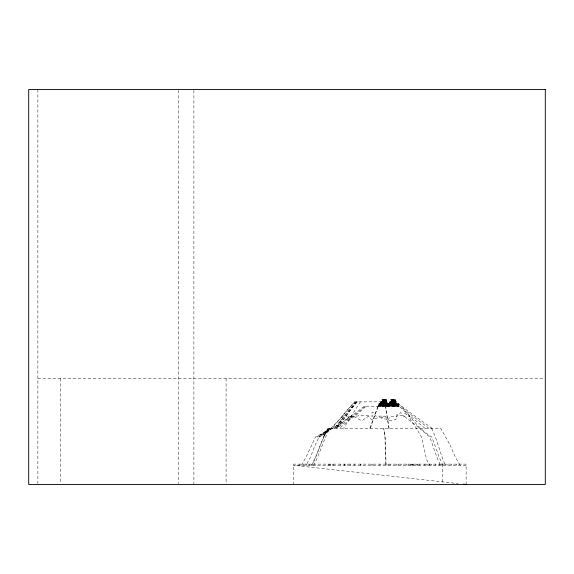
<?xml version="1.0" encoding="UTF-8"?>
<svg xmlns="http://www.w3.org/2000/svg" width="574" height="574" viewBox="0 0 574 574"><rect width="100%" height="100%" fill="white"/><g stroke="black" fill="none" stroke-linecap="round" stroke-linejoin="round"><path stroke-width="0.43" stroke-dasharray="2.87 2.15" d="M390.155 403.486L390.155 406.564M397.502 403.486L397.502 406.564M398.908 406.564L398.908 403.486L378.596 403.486L378.596 406.564M378.022 406.564L370.244 428.383M377.857 406.564L369.828 428.383M313.698 465.306C320.149 453.438 323.126 440.043 330.05 428.383M311.402 465.306C318.061 453.467 321.167 440.007 328.314 428.383C321.268 439.993 318.269 453.388 311.94 465.306L311.94 464.122M329.584 428.383L319.051 437.058L315.112 445.273L310.441 457.241L306.028 465.306L306.028 464.122M301.25 465.306L306.014 457.241L315.413 437.058L332.152 428.383L319.259 437.058C334.204 428.591 342.936 413.768 354.71 401.857L396.835 401.857C408.516 413.711 417.291 428.29 431.863 437.058L439.225 457.241L442.963 465.306M360.515 401.857C354.452 410.51 349.516 419.809 343.403 428.383M429.854 464.122L429.854 465.306L426.676 459.817L421.51 437.058L414.859 425.736L412.261 422.651L408.745 416.114L409.987 416.114L408.889 416.114L405.007 413.424L404.11 416.789L400.702 412.462L396.383 416.911L390.621 416.114L387.83 420.039L384.989 416.114L384.616 416.624L383.418 416.114L382.743 417.513L380.347 417.571L379.586 416.114M357.229 401.857C349.903 410.453 343.797 419.888 336.429 428.383M356.978 401.857C349.552 410.446 343.345 419.888 335.89 428.383M356.325 401.857C348.662 410.439 342.219 419.903 334.513 428.383M356.052 401.857C348.282 410.432 341.738 419.91 333.932 428.383M354.876 401.857C346.66 410.417 339.693 419.938 331.442 428.383M332.411 428.383L333.989 426.97L338.911 424.753L342.721 416.114L356.167 416.114L362.567 415.354L373.014 416.114L371.844 412.441L372.957 412.067L375.762 416.114L384.989 416.114M365.796 406.564L359.733 411.989L339.091 428.383M364.834 406.564L358.434 411.989L336.651 428.383M332.152 428.383L317.157 437.058L329.663 428.383L323.191 437.058L327.79 428.383L440.796 428.383L450.188 445.273M37.87 378.46L544.41 378.46M381.954 399.49L386.747 399.49M390.7 399.49L395.493 399.49M382.341 400.867L386.359 400.867M391.095 400.867L395.106 400.867M382.291 401.276L383.332 401.276L383.274 402.417M383.468 401.276L385.233 401.276M386.41 401.276L385.369 401.276L385.384 404.189M391.045 401.276L392.078 401.276M392.214 401.276L393.979 401.276M394.123 401.276L395.156 401.276M382.291 401.692L383.332 401.692M383.468 401.692L385.233 401.692M385.369 401.692L386.41 401.692M391.045 401.692L392.078 401.692M392.214 401.692L393.979 401.692M394.123 401.692L395.156 401.692M381.954 402.417L386.747 402.417L386.747 399.339L381.954 399.339L381.983 406.564M390.7 402.417L395.493 402.417L395.493 399.339L390.7 399.339L390.729 406.564M381.925 403.149L380.885 403.149L380.906 402.69M382.105 403.149L383.906 403.149L383.791 402.69M384.049 403.149L385.85 403.149M390.672 403.149L389.638 403.149L389.66 402.69M392.652 403.149L390.851 403.149L390.872 402.69M392.795 403.149L394.596 403.149L394.697 402.69M394.776 403.149L395.809 403.149L395.83 402.69M380.978 403.3L386.969 403.285M389.724 403.3L395.723 403.285M378.596 403.63L398.908 403.63M381.552 403.694L382.076 403.694M386.395 403.694L382.442 403.694L382.485 404.878L382.614 404.376M390.298 403.694L390.822 403.694M395.149 403.694L391.188 403.694L391.217 404.878L391.296 404.376M381.552 404.189L382.076 404.189M382.442 404.189L386.395 404.189M390.298 404.189L390.822 404.189M391.188 404.189L395.149 404.189M381.588 404.584L386.417 404.584L386.417 403.63M390.334 404.584L395.163 404.584M388.562 404.627L388.935 404.627M378.984 404.986L398.521 404.979M378.984 405.28L398.521 405.273M466.131 465.306L293.536 465.306L458.124 483.602M432.244 428.383L409.14 411.989L402.352 406.564L363.729 406.564L356.949 411.989L333.846 428.383C340.769 426.518 344.335 419.458 350.599 416.236L348.576 417.607L347.256 419.781L350.42 418.044L354.409 416.839L361.871 420.799L368.436 416.236L371.643 419.716L378.955 417.42L388.641 419.802L390.004 420.627L395.866 419.572L397 414.406L404.039 416.114L419.802 428.383M428.943 428.383L407.389 411.989L401.061 406.564M425.033 428.383L405.316 411.989L399.526 406.564M419.515 428.383L429.811 437.058L436.871 457.241L440.459 465.306M460.19 465.306L455.404 457.241L450.181 445.273M431.598 428.383C437.618 440.143 439.949 453.295 445.331 465.306L445.331 464.122M389.107 428.383L385.362 404.376M388.914 428.383L385.348 406.564M386.123 465.306L385.161 437.058L383.748 428.383L384.924 437.058L385.836 465.306M466.131 484.492L466.131 464.122L293.536 464.122L293.536 484.492M456.186 464.122L456.186 465.306M451.638 464.122L451.638 465.306M447.089 464.122L447.089 465.306M442.231 464.122L442.231 484.492M441.262 464.122L441.262 465.306M439.447 464.122L439.447 465.306M435.695 464.122L435.695 465.306M431.598 464.122L431.598 465.306M427.594 464.122L427.594 465.306M426.095 464.122L426.095 465.306M424.66 464.122L424.66 465.306M419.802 464.122L419.802 465.306M417.886 464.122L417.886 465.306M417.434 464.122L417.434 465.306M416.236 464.122L416.236 465.306M413.366 464.122L413.366 465.306M412.792 464.122L412.792 465.306M412.161 464.122L412.161 465.306M412.01 464.122L412.01 465.306M411.192 464.122L411.192 465.306M410.145 464.122L410.145 465.306M408.042 464.122L408.042 465.306M406.363 464.122L406.363 465.306M401.118 464.122L401.118 465.306M398.586 404.376L398.55 404.878M398.55 405.38L398.586 405.883M398.342 404.376L398.334 404.878L398.198 404.376M398.342 405.883L398.327 405.38L398.22 405.883M398.076 404.376L398.076 404.878M398.076 405.38L398.069 405.883M398.047 464.122L398.047 465.306M397.947 404.376L397.94 404.878L397.811 404.376M397.947 405.883L397.94 405.38L397.811 405.883M397.811 404.878L397.717 404.376L397.689 404.878M397.811 405.38L397.775 405.883M397.653 405.38L397.682 405.883M397.359 403.924L397.359 406.27M397 404.376L397.057 404.878M397.057 405.38L397.014 405.883M396.928 403.486L396.928 406.564M396.849 404.376L396.742 404.878M396.742 405.38L396.813 405.883M396.648 404.376L396.648 404.878M396.648 405.38L396.648 405.883M396.541 403.924L396.541 406.27M396.433 404.376L396.455 404.878M396.455 405.38L396.498 405.883M396.433 464.122L396.433 465.306M396.347 404.376L396.311 404.878M396.361 405.38L396.304 405.883M396.168 404.376L396.182 404.878M396.153 405.38L396.218 405.883M396.11 403.924L396.11 401.8L389.33 401.8L389.323 406.564M396.096 404.376L396.096 404.878M396.089 405.38L396.024 405.883M395.967 404.376L396.01 404.878M395.967 405.38L395.967 405.883M395.83 404.376L395.83 404.878M395.83 405.38L395.795 405.883M395.723 403.63L395.723 402.238L389.724 402.238L389.724 403.63M395.665 403.924L395.665 406.27M395.658 402.69L395.572 403.192M395.551 403.924L395.572 404.878M395.608 405.38L395.651 405.883M395.479 403.192L395.443 402.69L395.4 403.192M395.522 403.486L395.522 406.564M395.307 401.735L395.307 401.233L390.887 401.233L390.887 401.735M395.378 403.924L395.378 406.27M395.278 402.69L395.278 403.192M395.213 404.376L395.249 404.878M395.213 405.38L395.249 405.883M395.149 402.69L395.142 403.192M395.163 403.63L395.077 404.878M395.077 405.38L395.077 405.883L394.955 405.38M395.048 400.236L395.041 400.731M395.041 401.233L395.048 401.735M395.056 402.69L395.012 403.192M395.012 403.694L394.955 404.878M394.926 400.236L394.919 400.731M394.919 401.233L394.926 401.735M394.919 402.69L394.89 403.192M394.926 403.486L394.883 404.189M394.89 404.376L394.833 404.878L394.804 401.233M394.826 405.38L394.89 405.883M394.747 400.236L394.783 400.731M394.804 405.883L394.761 405.38L394.611 405.883M394.661 400.236L394.661 400.731M394.661 401.233L394.632 401.944M394.668 403.63L394.668 404.878M394.532 400.236L394.489 400.731M394.489 401.233L394.532 401.735M394.56 402.238L394.503 406.27M394.36 400.236L394.395 400.731M394.36 401.233L394.367 401.735M394.453 404.376L394.395 404.878M394.395 405.38L394.453 405.883M394.273 400.236L394.273 400.731M394.245 401.233L394.266 401.735M394.259 402.69L394.259 403.192M394.259 403.694L394.259 404.189M394.23 404.376L394.23 404.878M394.302 405.38L394.23 405.883M394.144 400.236L394.144 400.731M394.144 401.233L394.216 404.189M394.173 404.376L394.116 406.564M394.087 399.339L394.087 402.417M394.015 402.69L394.073 403.192M394.015 403.694L394.051 404.189M393.986 404.376L394.044 404.878M394.044 405.38L394.029 405.883M393.943 399.784L393.943 402.123M393.943 402.69L393.943 403.192M393.929 405.38L393.929 405.883M393.793 402.69L393.771 403.192M393.85 403.694L393.771 404.189M393.757 405.38L393.793 405.883M393.642 400.731L393.642 400.236L393.585 400.731M393.642 401.735L393.642 401.233L393.585 401.735M393.742 402.238L393.728 406.27M393.592 402.69L393.577 403.192M393.613 403.486L393.542 406.564M393.441 400.236L393.398 400.731M393.398 401.233L393.427 402.417M393.506 403.192L393.412 402.69L393.298 403.192M393.455 403.486L393.491 404.878M393.405 405.883L393.405 405.38L393.269 405.883M393.384 403.486L393.362 404.878M393.176 400.236L393.24 400.731M393.24 401.233L393.154 401.735M393.168 402.69L393.212 403.192M393.255 403.486L393.154 404.878M393.262 405.38L393.147 405.883M393.118 400.236L393.039 400.731L392.96 400.236M393.082 401.233L393.118 401.735M393.075 402.69L393.032 403.192M393.075 403.694L393.097 404.878M393.111 405.38L393.104 405.883M392.96 401.233L393.018 401.735M393.003 402.69L392.91 403.192M392.946 403.486L392.91 404.189M393.018 404.376L392.982 404.878M393.018 405.38L392.968 405.883M392.803 400.236L392.803 400.731M392.803 401.233L392.803 401.735M392.867 402.417L392.896 404.878M392.824 405.38L392.881 405.883M392.76 400.236L392.673 400.731M392.76 401.233L392.673 401.735M392.724 402.123L392.709 406.564M392.551 400.236L392.594 400.731M392.551 401.233L392.594 401.735M392.58 402.417L392.566 406.27L392.523 404.871M392.523 402.69L392.444 403.192M392.544 403.694L392.537 404.189M392.415 402.69L392.372 403.192M392.315 403.63L392.315 404.584M392.322 405.38L392.322 405.883M392.25 399.784L392.25 401.944M392.279 402.69L392.279 403.192M392.236 403.694L392.279 404.189M392.207 404.376L392.264 404.878M392.207 405.38L392.221 405.883M392.178 399.339L392.107 402.238M392.157 402.69L392.15 403.192M392.121 403.63L392.078 404.189M392.142 404.376L392.135 406.564M392.056 400.731L391.798 400.236M392.02 402.417L391.956 401.233L391.934 401.735M392.035 402.69L392.028 403.192M392.049 403.486L392.064 404.878M392.02 405.38L392.064 405.883M391.891 402.69L391.942 403.192M391.87 403.694L391.87 404.189M391.855 404.376L391.855 404.878M391.855 405.38L391.949 405.883M391.798 401.233L391.798 401.735M391.791 402.69L391.812 403.192M391.748 403.694L391.719 404.189M391.798 404.376L391.748 406.27M391.662 400.236L391.669 400.731M391.669 401.233L391.705 401.735M391.705 402.238L391.676 404.189M391.705 404.376L391.64 404.878M391.705 405.38L391.683 405.883M391.533 400.236L391.547 400.731M391.547 401.233L391.511 401.944M391.504 402.69L391.504 403.192M391.525 403.63L391.583 404.878M391.568 405.38L391.561 405.883M391.411 400.236L391.411 400.731M391.454 401.233L391.403 402.417M391.432 402.69L391.389 403.192M391.403 403.486L391.36 404.878M391.425 405.38L391.446 405.883M391.332 400.236L391.281 400.731M391.274 401.233L391.31 404.189M391.303 405.38L391.231 405.883L391.131 405.38M391.145 400.236L391.159 400.731M391.159 401.233L391.145 401.735M391.188 402.69L391.231 403.192M391.002 404.376L391.045 404.878M391.038 405.38L391.002 405.883M390.887 402.238L390.872 406.27M390.801 403.486L390.808 404.878M390.858 405.38L390.794 405.883M390.585 402.69L390.528 403.192M390.564 403.694L390.585 406.27M390.435 402.69L390.435 403.192M390.435 403.694L390.435 404.189M390.42 404.376L390.42 404.878M390.449 405.38L390.456 405.883M390.298 402.69L390.306 403.192M390.334 403.63L390.291 404.878M390.291 405.38L390.284 405.883M390.263 402.69L390.169 403.192M390.047 402.69L390.047 403.192M390.069 403.486L390.155 404.878M390.155 405.883L390.04 405.38L389.968 405.883M390.062 464.122L390.062 465.306M389.961 402.69L390.004 403.192M389.94 404.376L390.011 404.878M389.911 402.69L389.904 403.192M389.839 404.376L389.904 404.878M389.897 405.38L389.904 405.883M389.71 403.924L389.768 406.27M389.581 404.376L389.667 404.878M389.595 405.38L389.603 405.883M389.531 404.376L389.452 404.878M389.473 405.38L389.452 405.883M389.237 404.376L389.258 404.878M389.316 405.38L389.323 405.883M389.194 404.376L389.194 404.878M389.194 405.38L389.194 405.883M389.029 404.376L389.057 404.878M389.064 405.38L389.021 405.883M388.899 403.924L388.899 406.27M388.749 403.486L388.749 406.564M388.605 403.924L388.605 406.27M388.533 404.376L388.562 404.878M388.533 405.38L388.576 405.883M388.483 404.376L388.447 404.878M388.44 405.38L388.447 405.883M388.311 404.376L388.268 404.878M388.304 405.38L388.354 405.883M388.182 403.486L388.182 406.564M388.124 404.376L388.06 404.878M388.06 405.38L388.124 405.883M388.017 464.122L388.017 465.306M387.995 404.376L387.974 404.878M387.909 405.38L387.924 405.883M387.787 403.924L387.787 406.27M387.737 403.924L387.737 406.27M387.622 404.376L387.601 404.878M387.536 405.38L387.608 405.883M387.421 404.376L387.428 404.878M387.472 405.38L387.421 405.883M387.342 406.564L387.357 401.8L380.584 401.8L380.576 406.564M387.256 404.376L387.22 404.878M387.213 405.38L387.213 405.883M387.077 402.69L387.077 403.192L386.022 403.149L386.008 402.69M387.084 404.376L387.077 404.878M387.084 405.38L387.077 405.883M386.969 403.63L386.969 402.238L380.978 402.238L380.978 403.63M386.962 404.376L386.962 404.878M386.926 405.38L386.969 405.883M386.905 402.69L386.912 403.192M386.919 403.924L386.919 406.27M386.733 402.69L386.718 403.192M386.747 403.486L386.776 406.564M386.646 402.69L386.675 403.192M386.682 403.486L386.625 406.27M386.56 401.735L386.56 401.233L382.141 401.233L382.062 401.944M386.524 402.69L386.524 403.192M386.503 404.376L386.46 404.878M386.503 405.38L386.467 405.883M386.395 402.69L386.431 403.192M386.374 405.38L386.331 405.883M386.302 400.236L386.295 400.731M386.302 401.233L386.295 401.735M386.266 402.69L386.259 403.192M386.302 403.694L386.288 404.878M386.331 405.38L386.266 405.883M386.123 400.236L386.166 400.731M386.166 401.233L386.173 401.735M386.151 402.69L386.137 403.192M386.173 403.486L386.137 404.189M386.209 404.376L386.144 404.878L386.044 403.486M386.209 405.38L386.209 405.883M386.037 400.236L386.037 400.731M386.001 401.233L386.044 402.417M385.993 405.38L386.08 405.883M385.907 400.236L385.915 400.731M385.915 401.233L385.922 404.878M385.929 405.38L385.943 405.883M385.742 400.236L385.778 400.731M385.742 401.233L385.785 401.735M385.807 402.238L385.757 406.27M385.649 400.236L385.649 400.731M385.62 401.233L385.649 401.735M385.706 404.376L385.642 404.878M385.642 405.38L385.721 405.883M385.52 400.236L385.527 400.731M385.527 401.233L385.52 401.735M385.513 402.69L385.513 403.192M385.513 403.694L385.513 404.189M385.556 405.38L385.556 405.883M385.391 400.236L385.391 400.731M385.441 404.376L385.419 404.878M385.484 405.38L385.419 405.883M385.341 399.339L385.341 402.417M385.262 402.69L385.305 403.192M385.305 403.694L385.326 404.189M385.197 399.784L385.197 402.123M385.197 402.69L385.197 403.192M385.233 404.376L385.233 404.878M385.233 405.38L385.183 405.883M385.104 402.69L385.039 403.192M385.039 403.694L385.104 404.189M385.046 405.38L385.046 405.883M384.896 400.236L384.896 400.731M384.896 401.233L384.896 401.735M384.989 402.238L384.982 406.27M384.838 400.236L384.853 400.731M384.853 401.233L384.838 401.735M384.817 402.69L384.824 403.192M384.867 403.486L384.795 406.564M384.774 400.731L384.709 400.236L384.652 400.731M384.774 401.233L384.68 402.417M384.695 402.69L384.666 403.192M384.767 403.486L384.738 404.878M384.724 405.38L384.738 405.883M384.652 401.233L384.558 402.123M384.537 402.69L384.551 403.192M384.637 403.486L384.616 404.878M384.609 405.38L384.594 405.883M384.487 400.731L384.429 400.236L384.365 400.731M384.487 401.233L384.429 401.735L384.365 401.233M384.458 402.69L384.48 403.192M384.501 403.486L384.48 404.878M384.537 405.38L384.523 405.883M384.415 402.69L384.329 403.192L384.25 402.69M384.329 403.694L384.35 404.878L384.236 404.376M384.35 405.883L384.35 405.38L384.236 405.883M384.293 400.236L384.214 400.731M384.271 401.233L384.214 401.735M384.2 403.486L384.286 404.189M384.121 402.417L384.142 404.878M384.157 405.38L384.142 405.883M384.049 400.236L383.992 400.731L383.863 400.236M384.006 401.233L383.992 401.735L383.848 401.233M383.977 402.123L383.963 406.564M383.827 402.417L383.834 404.878M383.884 405.38L383.898 405.883M383.805 400.236L383.805 400.731M383.805 401.233L383.805 401.735M383.791 403.694L383.776 406.27M383.669 402.69L383.697 403.192M383.662 403.694L383.626 404.189M383.504 399.784L383.504 401.944M383.497 402.69L383.532 403.192M383.568 403.63L383.518 404.878M383.518 405.38L383.475 405.883M383.432 399.339L383.36 402.238M383.403 402.69L383.403 403.192M383.375 403.63L383.403 404.189M383.396 404.376L383.389 406.564M383.31 400.236L383.31 400.731M383.238 403.486L383.274 404.878M383.274 405.38L383.332 405.883M383.174 400.236L383.181 400.731M383.202 401.233L383.159 401.735M383.123 403.694L383.123 404.189M383.109 404.376L383.109 404.878M383.109 405.38L383.202 405.883M383.052 400.236L383.052 400.731M383.088 401.233L383.08 401.735M383.016 402.69L383.059 403.192M383.045 403.694L383.001 404.189L382.958 402.238M383.03 404.376L383.001 406.27M382.923 400.236L382.958 400.731M382.958 401.233L382.915 401.735M382.958 404.376L382.894 404.878L382.779 403.63M382.958 405.38L382.944 405.883M382.786 400.236L382.793 400.731M382.786 401.233L382.765 401.944M382.844 402.69L382.758 403.192M382.822 405.38L382.743 405.883M382.664 400.236L382.7 400.731M382.664 401.233L382.657 402.417M382.621 402.69L382.686 403.192M382.657 403.486L382.628 404.878M382.628 405.38L382.7 405.883M382.578 400.236L382.571 400.731M382.6 401.233L382.557 404.189M382.549 405.38L382.614 405.883M382.406 400.236L382.399 400.731M382.399 401.233L382.406 401.735M382.442 402.69L382.499 403.192M382.428 405.883L382.428 405.38L382.291 405.883M382.291 404.376L382.291 404.878M382.162 404.376L382.255 404.878M382.255 405.38L382.198 405.883M382.141 402.238L382.126 406.27M381.904 402.69L381.818 403.192L381.717 402.69M381.81 403.694L381.839 406.27M381.681 403.694L381.681 404.189M381.767 404.376L381.674 404.878M381.674 405.38L381.674 405.883M381.645 402.69L381.423 403.192M381.588 403.63L381.581 404.878M381.581 405.38L381.581 405.883M381.538 404.376L381.48 404.878L381.323 403.486M381.495 405.38L381.538 405.883M381.416 405.38L381.323 405.883M381.301 402.69L381.279 403.192M381.287 404.376L381.265 404.878M381.287 405.38L381.294 405.883M381.129 402.69L381.158 403.192M381.158 404.376L381.15 404.878M381.071 405.38L381.158 405.883M380.964 403.924L380.964 406.27M380.935 404.376L380.856 404.878M380.935 405.38L380.899 405.883M380.763 404.376L380.763 404.878M380.763 405.38L380.763 405.883M380.634 404.376L380.648 404.878M380.634 405.38L380.648 405.883M380.447 404.376L380.447 404.878M380.447 405.38L380.447 405.883M380.146 403.924L380.146 406.27M380.074 403.486L380.002 406.564M379.952 404.376L379.988 404.878M379.952 405.38L379.988 405.883M379.952 464.122L379.952 465.306M379.801 404.376L379.816 404.878M379.823 405.38L379.787 405.883M379.694 404.376L379.694 404.878M379.694 405.38L379.723 405.883M379.558 404.376L379.565 404.878M379.558 405.38L379.601 405.883M379.428 404.376L379.428 404.878M379.436 405.38L379.428 405.883M379.285 404.376L379.342 404.878M379.306 405.38L379.342 405.883M379.177 404.376L379.163 404.878M379.242 405.38L379.177 405.883M379.041 404.376L379.048 404.878M379.041 405.38L379.048 405.883M372.741 464.122L372.741 465.306M371.199 464.122L371.199 465.306M360.938 464.122L360.938 465.306M360.321 464.122L360.321 465.306M354.23 464.122L354.23 465.306M350.075 464.122L350.054 465.306M347.822 464.122L347.822 465.306M340.827 464.122L340.827 465.306M333.853 464.122L333.853 465.306M332.411 464.122L332.411 465.306M330.581 464.122L330.581 465.306M329.584 464.122L329.584 465.306M328.335 464.122L328.335 465.306M309.386 464.122L309.386 465.306M306.746 464.122L306.746 465.306M303.007 464.122L303.007 465.306M299.879 464.122L299.879 465.306M226.084 378.46L226.084 484.492M193.89 90.405L193.89 484.492M178.593 90.405L178.593 483.595M60.672 378.46L60.672 483.595M37.87 89.508L37.87 483.595M386.359 399.784L382.341 399.784L382.341 402.123L386.359 402.123L386.359 399.784M395.106 399.784L391.095 399.784L391.095 402.123L395.106 402.123L395.106 399.784M386.56 400.236L382.141 400.236L382.141 400.731L386.56 400.731L386.56 400.236M395.307 400.236L390.887 400.236L390.887 400.731L395.307 400.731L395.307 400.236M387.17 402.69L380.777 402.69L380.777 403.192L387.17 403.192L387.17 402.69M395.924 402.69L389.524 402.69L389.524 403.192L395.924 403.192L395.924 402.69M398.521 403.924L378.984 403.924L378.984 406.27L398.521 406.27L398.521 403.924M398.722 404.376L378.783 404.376L378.783 404.878L398.722 404.878L398.722 404.376M398.722 405.38L378.783 405.38L378.783 405.883L398.722 405.883L398.722 405.38M383.253 403.192L383.238 402.69L383.21 403.192M344.493 465.306L344.493 464.122L344.457 465.306"/><path stroke-width="0.86" d="M463.462 484.191L466.131 484.492M545.3 89.508L28.7 89.508L28.7 484.492L545.3 484.492L545.3 89.508"/></g></svg>
